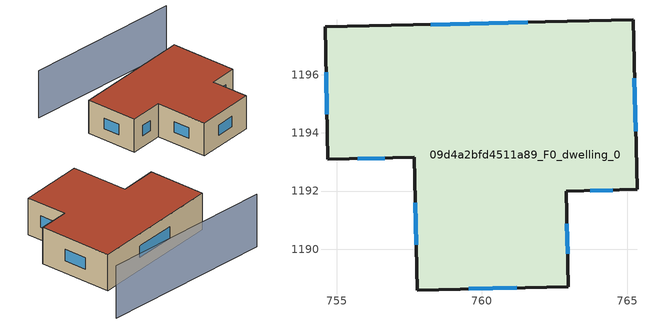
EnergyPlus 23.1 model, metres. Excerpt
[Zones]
09d4a2bfd4511a89_F0_dwelling_0
 floor ground (EU_floor_Construction): 765.21,1197.89 765.34,1192.05 762.9,1192 762.97,1188.71 757.78,1188.59 757.67,1193.16 754.7,1193.09 754.6,1197.65 z0
 wall outside (EU_wall_Construction): 765.34,1192.05 765.21,1197.89 754.6,1197.65 754.7,1193.09 757.67,1193.16 757.78,1188.59 762.97,1188.71 762.9,1192 765.34,1192.05 z0:3
 window (EU_Window_Construction): 765.29,1194.05 765.25,1195.89 / 763.73,1192.02 764.5,1192.04 / 762.95,1189.84 762.92,1190.87 / 759.55,1188.64 761.19,1188.67 / 757.71,1191.59 757.74,1190.16 / 755.72,1193.11 756.66,1193.13 / 754.63,1196.09 754.67,1194.65 / 761.57,1197.81 758.23,1197.73 z1.03:1.97
 roof outside (EU_roof_Construction): 762.97,1188.71 762.9,1192 765.34,1192.05 765.21,1197.89 754.6,1197.65 754.7,1193.09 757.67,1193.16 757.78,1188.59 z3
shading: 767.6,1200.7 753.87,1202.08 z0:4.3
[Building]
EU S2 Campaign: North Axis=0; Terrain=City; Solar Distribution=FullExterior
[Site:Location]
Cape.Town.Intl.AP: Latitude=-33.965; Longitude=18.602; Time Zone=2; Elevation=46
[SizingPeriod:WeatherFileDays]
AnnualSizingPeriod: Begin Month=1; Begin Day of Month=1; End Month=12; End Day of Month=31; Day of Week for Start Day=Monday; Use Weather File Daylight Saving Period=No; Use Weather File Rain and Snow Indicators=No
[MATERIAL]
EU_InternalMass_Material: Roughness=MediumRough; Thickness=0.1; Conductivity=1; Density=1800; Specific Heat=900; Thermal Absorptance=0.9; Solar Absorptance=0.7; Visible Absorptance=0.7
[MATERIAL:NOMASS] Roughness=MediumRough; Thermal Absorptance=0.9; Solar Absorptance=0.7; Visible Absorptance=0.7
Name | Thermal Resistance
EU_wall_NoMass | 0.493876
EU_roof_NoMass | 0.449382
EU_floor_NoMass | 1.25
[WINDOWMATERIAL:SIMPLEGLAZINGSYSTEM]
EU_Window_SimpleGlazing: UFactor=4.4; Solar Heat Gain Coefficient=0.85; Visible Transmittance=0.85
[CONSTRUCTION]
EU_wall_Construction: EU_wall_NoMass
EU_roof_Construction: EU_roof_NoMass
EU_floor_Construction: EU_floor_NoMass
EU_Window_Construction: EU_Window_SimpleGlazing
EU_InternalMass_Construction: EU_InternalMass_Material
[ZONE]
09d4a2bfd4511a89_F0_dwelling_0: Type=1; Multiplier=1; Ceiling Height=autocalculate; Volume=225.649; Floor Area=autocalculate; Part of Total Floor Area=Yes
[INTERNALMASS]
09d4a2bfd4511a89_F0_dwelling_0_EU_InternalMass: Construction=EU_InternalMass_Construction; Zone or ZoneList=09d4a2bfd4511a89_F0_dwelling_0; Surface Area=75.2163
[OTHEREQUIPMENT]
EU_Step8_InternalGain_09d4a2bfd4511a89_F0_dwelling_0_f000: Fuel Type=Electricity; Zone or ZoneList or Space or SpaceList=09d4a2bfd4511a89_F0_dwelling_0; Schedule=EU_Step8_GainSchedule_09d4a2bfd4511a89_F0_dwelling_0_f000; Design Level Calculation Method=Watts/Area; Power per Zone Floor Area=1; Fraction Latent=0; Fraction Radiant=0; Fraction Lost=0; Carbon Dioxide Generation Rate=0; EndUse Subcategory=EU_Step8_InternalGains
[ZONEVENTILATION:DESIGNFLOWRATE]
EU_ConstantAir_09d4a2bfd4511a89_F0_dwelling_0: Zone or ZoneList or Space or SpaceList=09d4a2bfd4511a89_F0_dwelling_0; Schedule=EU_AlwaysOn; Design Flow Rate Calculation Method=AirChanges/Hour; Air Changes per Hour=0.64; Ventilation Type=Natural; Fan Pressure Rise=0; Fan Total Efficiency=1; Constant Term Coefficient=1; Temperature Term Coefficient=0; Velocity Term Coefficient=0; Velocity Squared Term Coefficient=0; Minimum Indoor Temperature=-100; Maximum Indoor Temperature=100; Delta Temperature=-100; Minimum Outdoor Temperature=-100; Maximum Outdoor Temperature=100; Maximum Wind Speed=40
[HVACTEMPLATE:THERMOSTAT]
EU_HeatOnly_09d4a2bfd4511a89_F0_dwelling_0: Constant Heating Setpoint=20; Constant Cooling Setpoint=50
[HVACTEMPLATE:ZONE:IDEALLOADSAIRSYSTEM]
09d4a2bfd4511a89_F0_dwelling_0: Template Thermostat=EU_HeatOnly_09d4a2bfd4511a89_F0_dwelling_0; System Availability Schedule=EU_AlwaysOn; Maximum Heating Supply Air Temperature=50; Minimum Cooling Supply Air Temperature=13; Maximum Heating Supply Air Humidity Ratio=0.0156; Minimum Cooling Supply Air Humidity Ratio=0.0077; Heating Limit=NoLimit; Cooling Limit=NoLimit; Heating Availability Schedule=EU_AlwaysOn; Cooling Availability Schedule=EU_CoolingOff; Dehumidification Control Type=ConstantSensibleHeatRatio; Cooling Sensible Heat Ratio=0.7; Dehumidification Setpoint=60; Humidification Control Type=None; Humidification Setpoint=30; Outdoor Air Method=None; Outdoor Air Flow Rate per Person=0.00944; Outdoor Air Flow Rate per Zone Floor Area=0; Outdoor Air Flow Rate per Zone=0; Demand Controlled Ventilation Type=None; Outdoor Air Economizer Type=NoEconomizer; Heat Recovery Type=None; Sensible Heat Recovery Effectiveness=0.7; Latent Heat Recovery Effectiveness=0.65
[SIZING:ZONE]
09d4a2bfd4511a89_F0_dwelling_0: Zone Cooling Design Supply Air Temperature Input Method=SupplyAirTemperature; Zone Cooling Design Supply Air Temperature=13; Zone Heating Design Supply Air Temperature Input Method=SupplyAirTemperature; Zone Heating Design Supply Air Temperature=50; Zone Cooling Design Supply Air Humidity Ratio=0.008; Zone Heating Design Supply Air Humidity Ratio=0.008; Cooling Design Air Flow Method=DesignDay; Cooling Design Air Flow Rate=0; Cooling Minimum Air Flow per Zone Floor Area=0.000762; Cooling Minimum Air Flow=0; Cooling Minimum Air Flow Fraction=0.2; Heating Design Air Flow Method=DesignDay; Heating Design Air Flow Rate=0; Heating Maximum Air Flow per Zone Floor Area=0.002032; Heating Maximum Air Flow=0.141576; Heating Maximum Air Flow Fraction=0.3; Account for Dedicated Outdoor Air System=No; Dedicated Outdoor Air System Control Strategy=NeutralSupplyAir; Dedicated Outdoor Air Low Setpoint Temperature for Design=autosize; Dedicated Outdoor Air High Setpoint Temperature for Design=autosize; Zone Load Sizing Method=Sensible Load Only No Latent Load; Zone Latent Cooling Design Supply Air Humidity Ratio Input Method=HumidityRatioDifference; Zone Cooling Design Supply Air Humidity Ratio Difference=0.005; Zone Latent Heating Design Supply Air Humidity Ratio Input Method=HumidityRatioDifference; Zone Humidification Design Supply Air Humidity Ratio Difference=0.005
[SCHEDULE:CONSTANT]
Name | Hourly Value
EU_AlwaysOn | 1
EU_CoolingOff | 0
[SCHEDULE:FILE]
EU_Step8_GainSchedule_09d4a2bfd4511a89_F0_dwelling_0_f000: File=../../schedules/09d4a2bfd4511a89/09d4a2bfd4511a89_F0_dwelling_0_f000_gain.csv; Column Number=1; Rows to Skip at Top=0; Number of Hours of Data=8760; Column Separator=Comma; Interpolate to Timestep=No; Minutes per Item=60; Adjust Schedule for Daylight Savings=Yes
